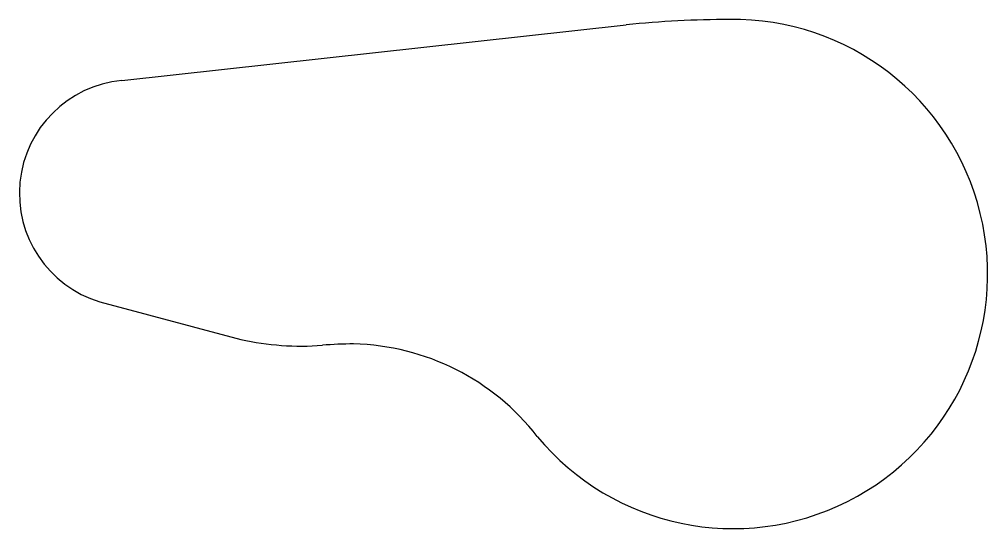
# Model space of a CAD drawing. Extents: x 4 to 183, y -158 to -64.
import ezdxf

# ---------------------------------------------------------------- set-up
doc = ezdxf.new("R2010")
doc.units = 0
doc.layers.add('BLACK', color=7, linetype='CONTINUOUS')

msp = doc.modelspace()

# ---------------------------------------------------------------- linework, layer by layer
at = {"layer": 'BLACK', "linetype": 'CONTINUOUS'}
for p, q in [((23.05, -75.25), (116, -65)), ((19, -116), (45, -122.918))]:
    msp.add_line(p, q, dxfattribs=at)
at = {"layer": 'BLACK'}
for centre, radius, start, end in [((135.69, -110.877), 46.8817, -140.337, 90.8433), ((136.152, -266.891), 202.894, 90.3254, 95.7002), ((25.0386, -96.0239), 20.8689, -264.532, -106.82), ((56.0934, -73.6302), 50.5211, -102.684, -85.5651), ((65.9173, -195.703), 71.9472, 90.1347, 94.7176), ((64.7044, -167.953), 44.2151, 37.887, 88.6449)]:
    msp.add_arc(centre, radius, start, end, dxfattribs=at)

doc.saveas('drawing.dxf')
